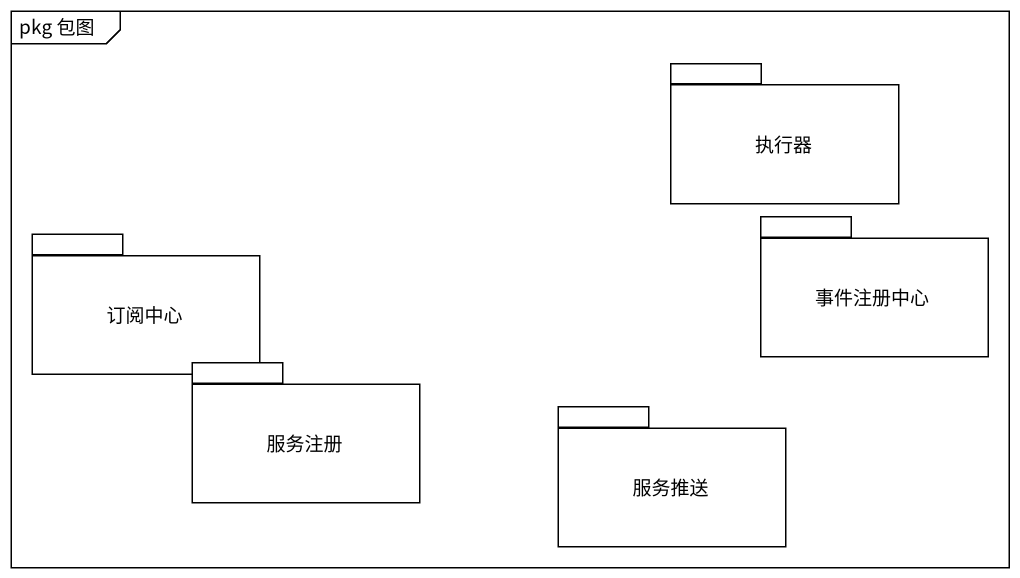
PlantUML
@startuml
mainframe pkg 包图
package 执行器 {
}
package 事件注册中心 {
}
package 订阅中心 {
}
package 服务注册 {
}
package 服务推送 {
}
@enduml
